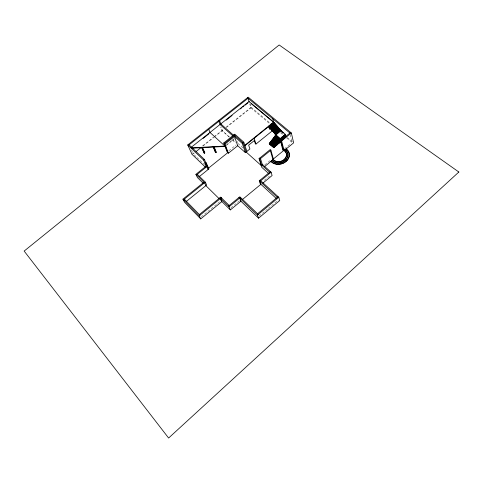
<?xml version="1.0" encoding="UTF-8"?>
<svg xmlns="http://www.w3.org/2000/svg" width="483" height="483" viewBox="0 0 483 483"><rect width="100%" height="100%" fill="white"/><g stroke="black" fill="none" stroke-linecap="round" stroke-linejoin="round"><path stroke-width="0.36" stroke-dasharray="2.42 1.81" d="M259.154 216.034L267.793 208.831M268.373 208.354L278.166 200.185M230.952 207.805L239.556 200.723M264.37 180.298L270.552 175.214M201.32 216.789L210.63 209.169M211.216 208.698L220.526 201.079M264.805 164.86L270.462 160.235M284.572 148.692L290.374 143.946M228.864 150.744L236.115 144.924M226.599 144.689L234.515 138.349M226.177 145.522L234.086 139.189M191.999 154.282L193.761 152.888M202.552 145.902L213.685 137.057M214.271 136.592L223.647 129.142M225.99 127.277L251.184 107.262L250.109 103.658M193.164 153.872L194.335 152.942M203.083 145.987L213.589 137.643M214.168 137.178L224.088 129.293M226.424 127.44L250.949 107.951L249.753 103.942M251.184 107.262L270.685 123.618M281.009 132.27L282.73 133.713M287.319 137.564L292.481 141.893M250.949 107.951L270.154 124.077M280.514 132.777L283.4 135.204M286.697 137.969L292.118 142.521L290.084 133.779M237.98 143.427L242.943 147.87M229.51 137.112L222.337 130.688L221.142 127.464M232.263 139.581L235.571 142.545M229.099 137.003L221.89 130.537L220.592 127.065M232.426 139.985L235.203 142.473M194.244 154.904L196.406 156.969M196.943 157.488L204.496 164.721M191.479 150.153L192.886 153.25M237.31 141.507L237.757 142.787"/><path stroke-width="0.72" d="M278.794 197.299L279.748 200.511L258.58 218.177L257.457 215.074L278.794 197.299L260.047 180.159M257.584 213.752L278.105 196.666M228.411 206.163L239.822 196.78L258.266 214.404M276.542 198.7L260.222 183.715L259.262 180.805L270.444 171.616M239.683 198.054L240.914 201.224L230.373 209.906L229.057 206.796L240.474 197.402L240.914 198.531M269.665 172.256L261.496 164.945L262.269 164.311L271.114 172.214L259.926 181.409L260.88 184.319L242.134 199.757M262.921 183.099L272.098 175.54L271.114 172.214M199.37 214.561L220.677 197.161L229.208 205.504M220.514 198.428L221.89 201.568L200.729 218.89L199.189 215.853L221.311 197.776L221.794 198.899M271.929 160.459A8.893 7.245 -15.8 0 0 284.988 160.712A8.893 7.245 -15.8 0 0 285.067 149.706L286.105 149.006A10.246 8.344 -15.8 0 1 285.912 161.618A10.246 8.344 -15.8 0 1 270.951 161.413L272.907 159.505A7.547 6.146 -15.8 0 0 284.07 159.807A7.547 6.146 -15.8 0 0 284.028 150.4L281.619 140.921M284.028 150.4L285.067 149.706M264.4 166.774L272.116 160.459M284.354 150.436L293.628 142.853L291.358 132.994L248.184 97.168L187.73 144.936L191.999 154.282L205.504 167.245M251.438 103.845L274.634 123.201L280.955 130.525L275.497 135.18L279.923 139.086L285.393 134.389L278.721 128.496M274.622 145.727L275.153 146.47L273.65 147.701L279.416 139.49L280.412 138.681L274.688 133.664L276.306 132.125M280.466 138.856L282.984 136.81L283.491 138.856M284.988 137.637L284.481 135.584L284.988 135.18L285.489 137.232M280.369 138.47L280.514 139.08L280.025 139.478L280.659 141.978L279.633 139.303L280.074 139.678L279.572 140.082L280.158 142.388L279.663 142.793L278.727 140.511M279.621 140.281L279.12 140.686L279.663 142.793M277.96 142.225L278.661 143.614L279.162 143.203L278.667 141.29L279.168 140.879M278.715 141.483L278.214 141.893L278.661 143.614M277.725 143.644L277.224 144.055L277.659 144.429L278.16 144.019L277.761 142.497L278.262 142.087M277.816 142.69L277.308 143.101L277.659 144.429M276.475 143.517L276.723 144.465L276.222 144.87L276.656 145.244L277.157 144.834L276.862 143.699L277.363 143.294M280.43 140.77L281.106 141.344L283.491 150.684L282.833 150.116L280.43 140.77L290.675 132.427M276.91 143.892L276.409 144.302L276.656 145.244M268.904 173.735L261.78 167.335L259.051 158.653L270.22 149.561L270.891 150.147L273.378 158.961M275.219 145.691L275.654 146.065L276.155 145.655L275.956 144.906L276.457 144.495M280.225 141.604L280.714 141.205M276.01 145.093L275.509 145.504L275.654 146.065M275.056 146.108L275.558 145.697M273.601 147.526L275.111 146.295M281.106 141.344L291.358 132.994M261.496 164.945L259.715 159.245L270.891 150.147M279.47 139.69L275.099 135.983L275.944 134.57L274.151 132.91L275.823 131.557M279.017 140.293L274.652 136.58L276.596 134.745M278.564 140.897L274.199 137.184L275.654 135.771M278.111 141.501L273.752 137.788L275.702 135.964M277.659 142.099L273.3 138.386L275.256 136.568M277.206 142.702L272.853 138.989L274.803 137.166M276.753 143.306L272.406 139.587L273.855 138.174M276.3 143.91L271.959 140.185L272.406 139.587M275.853 144.508L271.506 140.788L271.959 140.185M275.401 145.111L271.06 141.386L271.506 140.788M274.948 145.715L270.613 141.984L272.116 140.77M274.501 146.313L270.166 142.588L270.613 141.984M274.054 146.929L269.719 143.185L270.166 142.588M273.65 147.701C272.865 146.041 266.55 144.085 270.721 142.37M269.272 143.783L270.275 142.968M276.626 125.646L271.615 129.692L276.572 125.447M277.109 126.208L272.104 130.259L277.061 126.009M245.37 152.616L242.255 143.427L234.466 136.496L237.708 145.733L245.37 152.616L249.904 148.951L248.66 145.142L254.728 140.245M254.293 140.33L255.29 143.529L255.924 144.085L272.46 130.718M277.598 126.769L272.587 130.821L277.544 126.57M278.081 127.331L273.076 131.382L278.033 127.132M186.347 201.423L206.639 185.007L205.341 182.157L197.287 174.285M278.57 127.898L273.559 131.95L278.516 127.699M279.053 128.46L274.048 132.511L279.005 128.261M279.542 129.021L274.531 133.079L279.494 128.822M277.417 131.225L278.534 130.325M274.688 133.664L275.805 132.765M280.025 129.583L275.02 133.64L279.977 129.384M279.017 130.881L275.123 134.032L275.618 135.904M280.514 130.162L275.509 134.202L280.466 129.951M244.839 145.298L273.662 122.072L249.035 101.533L191.039 147.46M244.972 145.679L268.753 126.516L269.671 127.44L274.682 123.4M269.134 126.679L274.145 122.634L273.71 122.277L268.699 126.317L269.188 126.878L274.145 122.634M269.617 127.24L274.634 123.201M270.897 126.944L269.78 127.838L271.561 129.498M275.171 123.962L270.154 128.001L275.117 123.763M270.619 128.393L269.508 129.281L268.645 126.117M200.729 218.89L184.566 202.25L182.936 199.153L203.947 182.194M275.654 124.523L270.643 128.569L275.6 124.324M276.137 125.085L271.126 129.13L276.089 124.886M183.534 199.769L205.341 182.157M272.907 128.182L271.235 129.529L273.022 131.189M273.39 128.744L271.724 130.09L273.505 131.75M274.507 127.85L275.618 126.951M271.778 130.289L272.889 129.39M276.101 127.512L272.207 130.651L273.994 132.318M275.473 128.973L272.696 131.219L274.483 132.879M280.955 130.525L275.998 134.775M203.289 183.305L197.426 177.551L195.911 174.321L206.235 166.037L203.639 160.09L187.73 144.936M196.509 174.906L206.839 166.617L206.235 166.037M199.183 176.706L208.873 168.911L208.276 168.338L227.801 152.646L224.36 143.523L234.611 135.331M246.885 151.39L243.8 142.189L234.75 134.159L223.738 142.962L227.191 152.091L228.411 153.208L237.708 145.733M242.255 143.427L243.8 142.189M269.973 126.015L268.862 126.908L270.589 128.369M273.191 124.143L269.297 127.277L271.078 128.931M203.639 160.09L204.418 159.468L189.088 144.882M228.411 153.208L224.975 144.091L235.233 135.886M215.762 152.688L213.492 147.055L213.999 146.645L216.263 152.284L215.762 152.688L215.364 152.314L215.865 151.916L213.848 146.904M205.553 163.665L206.326 163.043L205.722 162.463L204.943 163.085L208.107 169.527M201.496 147.309L204.297 153.286L204.798 152.888L202.401 147.279M196.086 151.553L201.333 147.375M203.053 138.458L208.964 133.773M226.225 120.104L232.106 115.443M240.335 108.929L241.512 107.993M242.689 107.063L243.861 106.133M245.038 105.197L247.978 102.873M188.316 145.492L248.057 98.266L249.156 101.943M191.214 147.876L224.903 146.047L209.996 132.451L208.753 129.335M192.137 148.215L225.048 146.427M247.441 97.753L289.909 133.054M277.749 127.373L278.184 127.735M278.238 127.935L278.673 128.303M280.225 130.368L283.436 133.054M284.481 135.584L284.046 135.216L284.547 134.811L285.048 136.864M283.98 135.687L285.139 136.659M282.042 136.846L282.821 138.585M268.808 126.715L270.106 127.808M272.05 130.06L270.269 128.4M272.533 130.621L270.752 128.967M274.966 133.441L273.179 131.781M275.455 134.008L273.668 132.342M275.497 135.18L279.874 138.887M276.777 136.725L277.9 137.679M276.825 136.918L277.948 137.872M275.05 135.783L279.416 139.49M276.886 137.806L278.009 138.76M276.934 137.999L278.057 138.953M274.598 136.387L278.963 140.094M276.994 138.881L278.117 139.835M277.049 139.08L278.172 140.034M274.151 136.991L278.51 140.698M280.158 142.388L279.361 140.607M277.109 139.961L278.667 141.29M273.698 137.589L278.057 141.302M273.251 138.192L277.604 141.905M279.162 143.203L278.425 141.688M273.964 139.255L275.087 140.209M277.327 142.123L277.761 142.497M274.018 139.448L275.135 140.402M272.798 138.79L277.157 142.509M274.634 140.813L275.757 141.767M274.688 141.006L275.805 141.96M272.352 139.394L276.705 143.113M274.742 141.887L275.865 142.847M276.421 143.324L276.862 143.699M271.905 139.992L276.252 143.717M276.723 144.465L277.157 144.834M274.857 142.968L275.974 143.928M274.35 142.684L275.467 143.638M271.458 140.595L275.799 144.32M274.404 143.572L275.956 144.906M274.459 143.765L276.155 145.655M271.005 141.193L275.346 144.918M271.724 142.256L272.841 143.209M271.778 142.443L272.895 143.403M270.558 141.791L274.899 145.522M270.112 142.394L274.447 146.126M271.832 143.33L272.949 144.29M271.947 144.417L273.613 145.854M269.665 142.992L273.994 146.723M269.218 143.59L273.547 147.339M218.268 120.804L218.865 121.342L220.037 124.493L232.854 135.91M233.983 134.775L243.027 142.805L246.131 152L261.448 165.729M259.836 158.019L260.5 158.611L262.686 165.651M220.791 123.902L233.609 135.306M259.051 158.653L259.715 159.245M223.738 142.962L224.975 144.091M259.262 180.805L277.308 197.33M213.492 147.055L213.088 146.681L215.364 152.314M215.865 151.916L216.263 152.284M204.798 152.888L202.54 148.154M257.457 215.074L239.031 197.432L239.471 198.561M240.129 200.252L240.782 200.874M240.914 201.224L258.58 218.177M195.911 174.321L204.557 182.791L205.861 185.641L219.004 198.543M229.057 206.796L219.88 197.807L221.105 200.608M221.89 201.568L230.373 209.906M199.992 215.195L184.325 199.129L184.904 200.234M182.936 199.153L199.189 215.853M206.326 163.043L208.873 168.911M204.418 159.468L208.276 168.338M220.677 197.161L221.16 198.278M201.894 147.683L204.297 153.286M219.62 120.744L220.936 124.294M254.124 138.301L255.924 144.085M270.371 150.563L272.907 159.505M272.817 118.842L273.764 122.477M280.973 138.446L281.492 140.487M280.532 138.072L281.227 140.801M280.514 139.08L280.991 140.951M282.229 139.985L281.541 137.257L282.495 139.672M281.474 138.035L281.994 140.082M283.213 136.713L283.551 138.084M282.712 137.124L283.225 139.17M284.487 138.047L283.98 135.995L283.479 136.405L283.992 138.452M283.539 135.626L284.052 137.679M284.209 135.904L284.547 137.269M285.393 134.389L286.002 136.888M286.075 148.879A10.246 8.344 -15.8 0 1 285.882 161.491A10.246 8.344 -15.8 0 1 270.915 161.292M285.036 149.579A8.899 7.245 -15.8 0 1 284.958 160.585A8.899 7.245 -15.8 0 1 271.893 160.332M458.85 172.02L168.615 438.033L24.15 251.069L279.162 44.967L458.85 172.02M283.998 150.273L272.871 159.378A7.553 6.146 -15.8 0 0 284.034 159.68A7.553 6.146 -15.8 0 0 283.998 150.273"/></g></svg>
